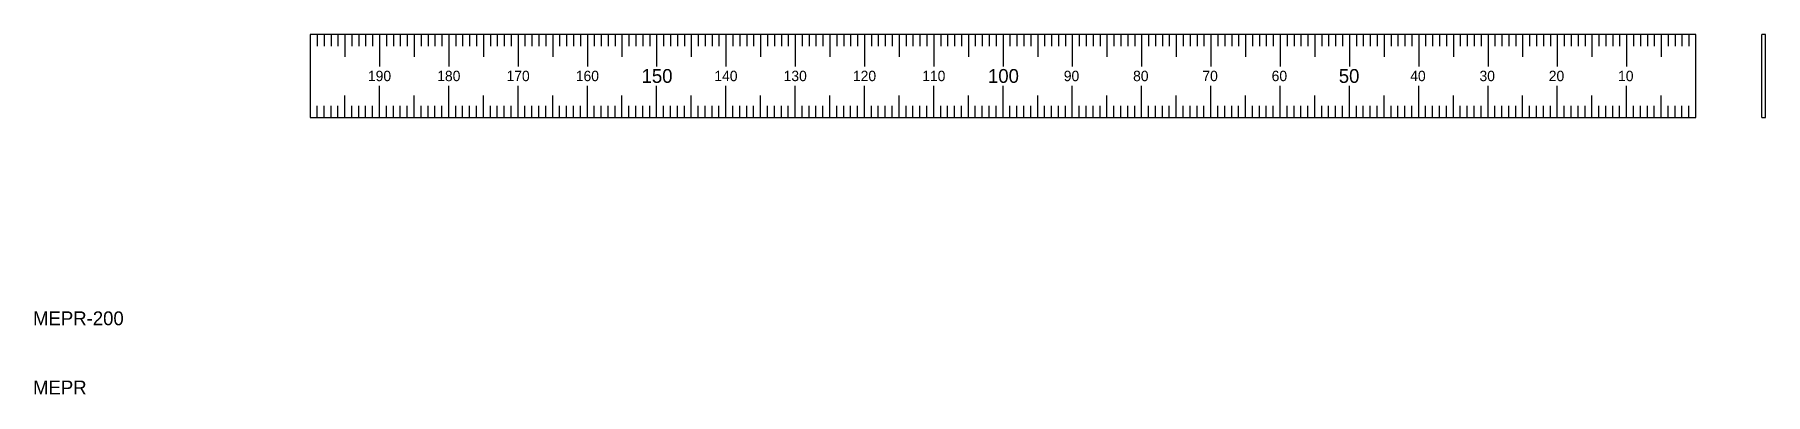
# Model space of a CAD drawing. Extents: x 10 to 260, y 10 to 62.
import ezdxf

# ---------------------------------------------------------------- set-up
doc = ezdxf.new("R2010")
doc.units = 0
doc.layers.get('0').update_dxf_attribs({"linetype": 'CONTINUOUS'})

msp = doc.modelspace()

# ---------------------------------------------------------------- linework, layer by layer
at = {"color": 7, "linetype": 'CONTINUOUS'}
for p, q in [((250, 62), (50, 62)), ((50, 62), (50, 50)), ((51, 62), (51, 60.31)), ((52, 62), (52, 60.31)), ((53, 62), (53, 60.31)), ((54, 62), (54, 60.31)), ((55, 62), (55, 58.8)), ((56, 62), (56, 60.31)), ((57, 62), (57, 60.31)), ((58, 62), (58, 60.31)), ((59, 62), (59, 60.31)), ((60, 62), (60, 57.4)), ((61, 62), (61, 60.31)), ((62, 62), (62, 60.31)), ((63, 62), (63, 60.31)), ((64, 62), (64, 60.31)), ((65, 62), (65, 58.8)), ((66, 62), (66, 60.31)), ((67, 62), (67, 60.31)), ((68, 62), (68, 60.31)), ((69, 62), (69, 60.31)), ((70, 62), (70, 57.4)), ((71, 62), (71, 60.31)), ((72, 62), (72, 60.31)), ((73, 62), (73, 60.31)), ((74, 62), (74, 60.31)), ((75, 62), (75, 58.8)), ((76, 62), (76, 60.31)), ((77, 62), (77, 60.31)), ((78, 62), (78, 60.31)), ((79, 62), (79, 60.31)), ((80, 62), (80, 57.4)), ((81, 62), (81, 60.31)), ((82, 62), (82, 60.31)), ((83, 62), (83, 60.31)), ((84, 62), (84, 60.31)), ((85, 62), (85, 58.8)), ((86, 62), (86, 60.31)), ((87, 62), (87, 60.31)), ((88, 62), (88, 60.31)), ((89, 62), (89, 60.31)), ((90, 62), (90, 57.4)), ((91, 62), (91, 60.31)), ((92, 62), (92, 60.31)), ((93, 62), (93, 60.31)), ((94, 62), (94, 60.31)), ((95, 62), (95, 58.8)), ((96, 62), (96, 60.31)), ((97, 62), (97, 60.31)), ((98, 62), (98, 60.31)), ((99, 62), (99, 60.31)), ((100, 62), (100, 57.4)), ((101, 62), (101, 60.31)), ((102, 62), (102, 60.31)), ((103, 62), (103, 60.31)), ((104, 62), (104, 60.31)), ((105, 62), (105, 58.8)), ((106, 62), (106, 60.31)), ((107, 62), (107, 60.31)), ((108, 62), (108, 60.31)), ((109, 62), (109, 60.31)), ((110, 62), (110, 57.4)), ((111, 62), (111, 60.31)), ((112, 62), (112, 60.31)), ((113, 62), (113, 60.31)), ((114, 62), (114, 60.31)), ((115, 62), (115, 58.8)), ((116, 62), (116, 60.31)), ((117, 62), (117, 60.31)), ((118, 62), (118, 60.31)), ((119, 62), (119, 60.31)), ((120, 62), (120, 57.4)), ((121, 62), (121, 60.31)), ((122, 62), (122, 60.31)), ((123, 62), (123, 60.31)), ((124, 62), (124, 60.31)), ((125, 62), (125, 58.8)), ((126, 62), (126, 60.31)), ((127, 62), (127, 60.31)), ((128, 62), (128, 60.31)), ((129, 62), (129, 60.31)), ((130, 62), (130, 57.4)), ((131, 62), (131, 60.31)), ((132, 62), (132, 60.31)), ((133, 62), (133, 60.31)), ((134, 62), (134, 60.31)), ((135, 62), (135, 58.8)), ((136, 62), (136, 60.31)), ((137, 62), (137, 60.31)), ((138, 62), (138, 60.31)), ((139, 62), (139, 60.31)), ((140, 62), (140, 57.4)), ((141, 62), (141, 60.31)), ((142, 62), (142, 60.31)), ((143, 62), (143, 60.31)), ((144, 62), (144, 60.31)), ((145, 62), (145, 58.8)), ((146, 62), (146, 60.31)), ((147, 62), (147, 60.31)), ((148, 62), (148, 60.31)), ((149, 62), (149, 60.31)), ((150, 62), (150, 57.4)), ((151, 62), (151, 60.31)), ((152, 62), (152, 60.31)), ((153, 62), (153, 60.31)), ((154, 62), (154, 60.31)), ((155, 62), (155, 58.8)), ((156, 62), (156, 60.31)), ((157, 62), (157, 60.31)), ((158, 62), (158, 60.31)), ((159, 62), (159, 60.31)), ((160, 62), (160, 57.4)), ((161, 62), (161, 60.31)), ((162, 62), (162, 60.31)), ((163, 62), (163, 60.31)), ((164, 62), (164, 60.31)), ((165, 62), (165, 58.8)), ((166, 62), (166, 60.31)), ((167, 62), (167, 60.31)), ((168, 62), (168, 60.31)), ((169, 62), (169, 60.31)), ((170, 62), (170, 57.4)), ((171, 62), (171, 60.31)), ((172, 62), (172, 60.31)), ((173, 62), (173, 60.31)), ((174, 62), (174, 60.31)), ((175, 62), (175, 58.8)), ((176, 62), (176, 60.31)), ((177, 62), (177, 60.31)), ((178, 62), (178, 60.31)), ((179, 62), (179, 60.31)), ((180, 62), (180, 57.4)), ((181, 62), (181, 60.31)), ((182, 62), (182, 60.31)), ((183, 62), (183, 60.31)), ((184, 62), (184, 60.31)), ((185, 62), (185, 58.8)), ((186, 62), (186, 60.31)), ((187, 62), (187, 60.31)), ((188, 62), (188, 60.31)), ((189, 62), (189, 60.31)), ((190, 62), (190, 57.4)), ((191, 62), (191, 60.31)), ((192, 62), (192, 60.31)), ((193, 62), (193, 60.31)), ((194, 62), (194, 60.31)), ((195, 62), (195, 58.8)), ((196, 62), (196, 60.31)), ((197, 62), (197, 60.31)), ((198, 62), (198, 60.31)), ((199, 62), (199, 60.31)), ((200, 62), (200, 57.4)), ((201, 62), (201, 60.31)), ((202, 62), (202, 60.31)), ((203, 62), (203, 60.31)), ((204, 62), (204, 60.31)), ((205, 62), (205, 58.8)), ((206, 62), (206, 60.31)), ((207, 62), (207, 60.31)), ((208, 62), (208, 60.31)), ((209, 62), (209, 60.31)), ((210, 62), (210, 57.4)), ((211, 62), (211, 60.31)), ((212, 62), (212, 60.31)), ((213, 62), (213, 60.31)), ((214, 62), (214, 60.31)), ((215, 62), (215, 58.8)), ((216, 62), (216, 60.31)), ((217, 62), (217, 60.31)), ((218, 62), (218, 60.31)), ((219, 62), (219, 60.31)), ((220, 62), (220, 57.4)), ((221, 62), (221, 60.31)), ((222, 62), (222, 60.31)), ((223, 62), (223, 60.31)), ((224, 62), (224, 60.31)), ((225, 62), (225, 58.8)), ((226, 62), (226, 60.31)), ((227, 62), (227, 60.31)), ((228, 62), (228, 60.31)), ((229, 62), (229, 60.31)), ((230, 62), (230, 57.4)), ((231, 62), (231, 60.31)), ((232, 62), (232, 60.31)), ((233, 62), (233, 60.31)), ((234, 62), (234, 60.31)), ((235, 62), (235, 58.8)), ((236, 62), (236, 60.31)), ((237, 62), (237, 60.31)), ((238, 62), (238, 60.31)), ((239, 62), (239, 60.31)), ((240, 62), (240, 57.4)), ((241, 62), (241, 60.31)), ((242, 62), (242, 60.31)), ((243, 62), (243, 60.31)), ((244, 62), (244, 60.31)), ((245, 62), (245, 58.8)), ((246, 62), (246, 60.31)), ((247, 62), (247, 60.31)), ((248, 62), (248, 60.31)), ((249, 62), (249, 60.31)), ((250, 50), (250, 62)), ((259.54, 50), (259.54, 62)), ((260.04, 62), (259.54, 62)), ((260.04, 50), (260.04, 62)), ((55, 50), (55, 53.2)), ((60, 50), (60, 54.6)), ((65, 50), (65, 53.2)), ((70, 50), (70, 54.6)), ((75, 50), (75, 53.2)), ((80, 50), (80, 54.6)), ((85, 50), (85, 53.2)), ((90, 50), (90, 54.6)), ((95, 50), (95, 53.2)), ((100, 50), (100, 54.6)), ((105, 50), (105, 53.2)), ((110, 50), (110, 54.6)), ((115, 50), (115, 53.2)), ((120, 50), (120, 54.6)), ((125, 50), (125, 53.2)), ((130, 50), (130, 54.6)), ((135, 50), (135, 53.2)), ((140, 50), (140, 54.6)), ((145, 50), (145, 53.2)), ((150, 50), (150, 54.6)), ((155, 50), (155, 53.2)), ((160, 50), (160, 54.6)), ((165, 50), (165, 53.2)), ((170, 50), (170, 54.6)), ((175, 50), (175, 53.2)), ((180, 50), (180, 54.6)), ((185, 50), (185, 53.2)), ((190, 50), (190, 54.6)), ((195, 50), (195, 53.2)), ((200, 50), (200, 54.6)), ((205, 50), (205, 53.2)), ((210, 50), (210, 54.6)), ((215, 50), (215, 53.2)), ((220, 50), (220, 54.6)), ((225, 50), (225, 53.2)), ((230, 50), (230, 54.6)), ((235, 50), (235, 53.2)), ((240, 50), (240, 54.6)), ((245, 50), (245, 53.2)), ((50, 50), (250, 50)), ((51, 50), (51, 51.69)), ((52, 50), (52, 51.69)), ((53, 50), (53, 51.69)), ((54, 50), (54, 51.69)), ((56, 50), (56, 51.69)), ((57, 50), (57, 51.69)), ((58, 50), (58, 51.69)), ((59, 50), (59, 51.69)), ((61, 50), (61, 51.69)), ((62, 50), (62, 51.69)), ((63, 50), (63, 51.69)), ((64, 50), (64, 51.69)), ((66, 50), (66, 51.69)), ((67, 50), (67, 51.69)), ((68, 50), (68, 51.69)), ((69, 50), (69, 51.69)), ((71, 50), (71, 51.69)), ((72, 50), (72, 51.69)), ((73, 50), (73, 51.69)), ((74, 50), (74, 51.69)), ((76, 50), (76, 51.69)), ((77, 50), (77, 51.69)), ((78, 50), (78, 51.69)), ((79, 50), (79, 51.69)), ((81, 50), (81, 51.69)), ((82, 50), (82, 51.69)), ((83, 50), (83, 51.69)), ((84, 50), (84, 51.69)), ((86, 50), (86, 51.69)), ((87, 50), (87, 51.69)), ((88, 50), (88, 51.69)), ((89, 50), (89, 51.69)), ((91, 50), (91, 51.69)), ((92, 50), (92, 51.69)), ((93, 50), (93, 51.69)), ((94, 50), (94, 51.69)), ((96, 50), (96, 51.69)), ((97, 50), (97, 51.69)), ((98, 50), (98, 51.69)), ((99, 50), (99, 51.69)), ((101, 50), (101, 51.69)), ((102, 50), (102, 51.69)), ((103, 50), (103, 51.69)), ((104, 50), (104, 51.69)), ((106, 50), (106, 51.69)), ((107, 50), (107, 51.69)), ((108, 50), (108, 51.69)), ((109, 50), (109, 51.69)), ((111, 50), (111, 51.69)), ((112, 50), (112, 51.69)), ((113, 50), (113, 51.69)), ((114, 50), (114, 51.69)), ((116, 50), (116, 51.69)), ((117, 50), (117, 51.69)), ((118, 50), (118, 51.69)), ((119, 50), (119, 51.69)), ((121, 50), (121, 51.69)), ((122, 50), (122, 51.69)), ((123, 50), (123, 51.69)), ((124, 50), (124, 51.69)), ((126, 50), (126, 51.69)), ((127, 50), (127, 51.69)), ((128, 50), (128, 51.69)), ((129, 50), (129, 51.69)), ((131, 50), (131, 51.69)), ((132, 50), (132, 51.69)), ((133, 50), (133, 51.69)), ((134, 50), (134, 51.69)), ((136, 50), (136, 51.69)), ((137, 50), (137, 51.69)), ((138, 50), (138, 51.69)), ((139, 50), (139, 51.69)), ((141, 50), (141, 51.69)), ((142, 50), (142, 51.69)), ((143, 50), (143, 51.69)), ((144, 50), (144, 51.69)), ((146, 50), (146, 51.69)), ((147, 50), (147, 51.69)), ((148, 50), (148, 51.69)), ((149, 50), (149, 51.69)), ((151, 50), (151, 51.69)), ((152, 50), (152, 51.69)), ((153, 50), (153, 51.69)), ((154, 50), (154, 51.69)), ((156, 50), (156, 51.69)), ((157, 50), (157, 51.69)), ((158, 50), (158, 51.69)), ((159, 50), (159, 51.69)), ((161, 50), (161, 51.69)), ((162, 50), (162, 51.69)), ((163, 50), (163, 51.69)), ((164, 50), (164, 51.69)), ((166, 50), (166, 51.69)), ((167, 50), (167, 51.69)), ((168, 50), (168, 51.69)), ((169, 50), (169, 51.69)), ((171, 50), (171, 51.69)), ((172, 50), (172, 51.69)), ((173, 50), (173, 51.69)), ((174, 50), (174, 51.69)), ((176, 50), (176, 51.69)), ((177, 50), (177, 51.69)), ((178, 50), (178, 51.69)), ((179, 50), (179, 51.69)), ((181, 50), (181, 51.69)), ((182, 50), (182, 51.69)), ((183, 50), (183, 51.69)), ((184, 50), (184, 51.69)), ((186, 50), (186, 51.69)), ((187, 50), (187, 51.69)), ((188, 50), (188, 51.69)), ((189, 50), (189, 51.69)), ((191, 50), (191, 51.69)), ((192, 50), (192, 51.69)), ((193, 50), (193, 51.69)), ((194, 50), (194, 51.69)), ((196, 50), (196, 51.69)), ((197, 50), (197, 51.69)), ((198, 50), (198, 51.69)), ((199, 50), (199, 51.69)), ((201, 50), (201, 51.69)), ((202, 50), (202, 51.69)), ((203, 50), (203, 51.69)), ((204, 50), (204, 51.69)), ((206, 50), (206, 51.69)), ((207, 50), (207, 51.69)), ((208, 50), (208, 51.69)), ((209, 50), (209, 51.69)), ((211, 50), (211, 51.69)), ((212, 50), (212, 51.69)), ((213, 50), (213, 51.69)), ((214, 50), (214, 51.69)), ((216, 50), (216, 51.69)), ((217, 50), (217, 51.69)), ((218, 50), (218, 51.69)), ((219, 50), (219, 51.69)), ((221, 50), (221, 51.69)), ((222, 50), (222, 51.69)), ((223, 50), (223, 51.69)), ((224, 50), (224, 51.69)), ((226, 50), (226, 51.69)), ((227, 50), (227, 51.69)), ((228, 50), (228, 51.69)), ((229, 50), (229, 51.69)), ((231, 50), (231, 51.69)), ((232, 50), (232, 51.69)), ((233, 50), (233, 51.69)), ((234, 50), (234, 51.69)), ((236, 50), (236, 51.69)), ((237, 50), (237, 51.69)), ((238, 50), (238, 51.69)), ((239, 50), (239, 51.69)), ((241, 50), (241, 51.69)), ((242, 50), (242, 51.69)), ((243, 50), (243, 51.69)), ((244, 50), (244, 51.69)), ((246, 50), (246, 51.69)), ((247, 50), (247, 51.69)), ((248, 50), (248, 51.69)), ((249, 50), (249, 51.69)), ((259.54, 50), (260.04, 50))]:
    msp.add_line(p, q, dxfattribs=at)

# ---------------------------------------------------------------- texts
for s, height, p in [('190', 1.5, (58.33, 55.27)), ('180', 1.5, (68.33, 55.27)), ('170', 1.5, (78.33, 55.27)), ('160', 1.5, (88.33, 55.27)), ('150', 2, (97.83, 55.02)), ('140', 1.5, (108.33, 55.27)), ('130', 1.5, (118.33, 55.27)), ('120', 1.5, (128.33, 55.27)), ('110', 1.5, (138.33, 55.27)), ('100', 2, (147.83, 55.02)), ('90', 1.5, (158.77, 55.27)), ('80', 1.5, (168.77, 55.27)), ('70', 1.5, (178.77, 55.27)), ('60', 1.5, (188.77, 55.27)), ('50', 2, (198.46, 55.02)), ('40', 1.5, (208.77, 55.27)), ('30', 1.5, (218.77, 55.27)), ('20', 1.5, (228.77, 55.27)), ('10', 1.5, (238.77, 55.27)), ('MEPR-200', 2, (10, 20)), ('MEPR', 2, (10, 10))]:
    msp.add_text(s, height=height, dxfattribs=at).set_placement(p)

doc.saveas('drawing.dxf')
